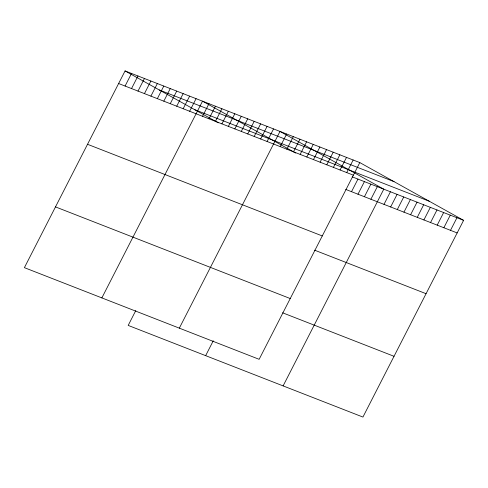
<?xml version="1.0" encoding="UTF-8"?>
<svg xmlns="http://www.w3.org/2000/svg" width="488" height="488" viewBox="0 0 488 488"><rect width="100%" height="100%" fill="white"/><g stroke="black" fill="none" stroke-linecap="round" stroke-linejoin="round"><path stroke-width="0.73" d="M359.808 162.589L125.068 70.937L24.4 267.656L259.14 359.314L359.808 162.589L463.6 220.344L362.932 417.063L128.191 325.411L135.792 310.557M125.081 86.047L131.522 73.456M131.534 88.566L137.976 75.975M137.988 91.091L144.436 78.501M144.448 93.611L150.89 81.02M150.902 96.13L157.343 83.539M157.356 98.649L163.797 86.059M163.816 101.168L170.257 88.578M170.269 103.694L176.711 91.097M176.723 106.213L183.165 93.623M183.177 108.733L189.625 96.142M189.637 111.252L196.078 98.661M101.864 297.906L202.532 101.181L295.783 153.067M202.544 116.29L208.986 103.7M208.998 118.816L215.446 106.225M215.458 121.335L221.9 108.745M221.912 123.854L228.353 111.264M228.366 126.374L234.807 113.783M234.819 128.893L241.267 116.303M241.279 131.418L247.721 118.828M247.733 133.938L254.175 121.347M254.187 136.457L260.635 123.867M260.647 138.976L267.089 126.386M267.101 141.496L273.542 128.905M179.328 328.15L279.996 131.431L383.788 189.179L283.119 385.898M280.204 146.613L286.651 134.023M286.859 149.212L293.3 136.622M293.508 151.811L299.949 139.22M300.157 154.403L306.604 141.813M306.812 157.002L313.253 144.411M205.655 355.654L213.256 340.801M313.461 159.6L319.902 147.01M320.11 162.199L326.557 149.609M326.765 164.791L333.206 152.201M333.414 167.39L339.855 154.8M340.063 169.989L346.51 157.398M346.718 172.581L353.16 159.991M351.525 191.686L357.966 179.096M357.978 194.206L364.42 181.615M364.432 196.731L370.874 184.141M370.886 199.25L377.334 186.66M383.995 204.368L390.437 191.778M390.644 206.961L397.092 194.37M397.299 209.559L403.741 196.969M403.948 212.158L410.39 199.568M410.597 214.757L417.045 202.166M417.252 217.349L423.694 204.759M423.901 219.948L430.343 207.357M430.55 222.546L436.998 209.956M437.205 225.139L443.647 212.548M443.854 227.737L450.296 215.147M450.503 230.336L456.951 217.746M159.32 89.993L394.06 181.646M194.608 109.629L429.349 201.282M118.627 83.527L353.367 175.18M352.153 176.827L463.6 220.344M345.711 189.417L457.158 232.935M87.529 144.289L322.275 235.942M314.62 250.185L426.061 293.697M55.492 206.894L290.238 298.546M282.582 312.79L394.03 356.301M125.068 70.937L218.319 122.823"/></g></svg>
